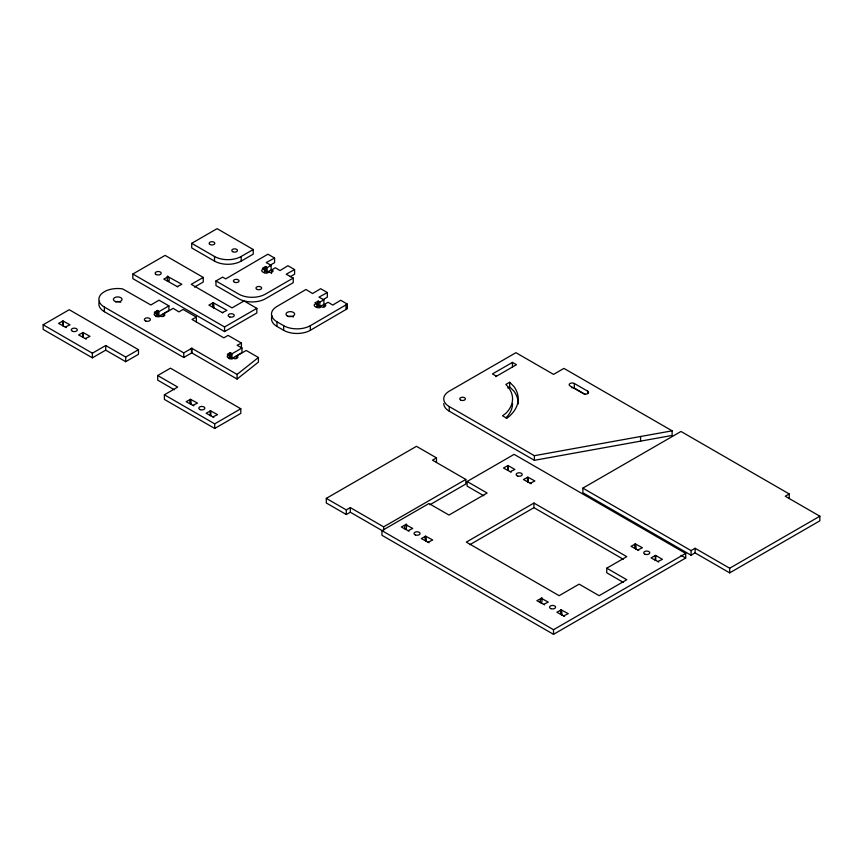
<?xml version="1.0" encoding="UTF-8"?>
<svg xmlns="http://www.w3.org/2000/svg" width="863" height="863" viewBox="0 0 863 863"><rect width="100%" height="100%" fill="white"/><g stroke="black" fill="none" stroke-linecap="round" stroke-linejoin="round"><path stroke-width="1.29" d="M236.235 358.566L236.235 356.257L246.225 350.475L258.415 357.509L258.415 362.126L237.077 379.04L192.028 353.032L191.953 348.069L191.381 348.264L191.489 353.032L183.765 357.498L104.38 311.705L104.38 307.077A18.857 10.874 0 0 1 101.392 293.949A18.857 10.874 0 0 1 122.6 288.889L150.863 304.984L159.051 300.184L168.921 305.88L168.921 310.497L158.921 316.268L157.573 315.47C159.375 304.078 154.304 315.178 157.67 315.373M156.257 316.656L156.257 313.193L154.261 312.233L157.044 310.842M158.921 316.268L158.921 311.651L157.638 310.799M163.193 316.419L163.193 314.11L173.183 308.328L178.954 311.921L183.042 309.407L196.376 317.099L196.376 321.716M183.765 357.498L183.765 352.881L191.489 348.415M229.299 358.803L229.299 355.34L227.325 354.315L230.087 352.687L230.734 352.838L230.626 357.616L231.974 358.415L241.964 352.622L241.964 347.994L237.098 345.276L241.424 343.075L241.424 347.692M230.087 352.989L229.99 357.519L230.626 357.616M231.974 358.415L231.974 353.798L230.626 352.989M237.077 379.04L237.077 374.423L258.415 357.509M436.462 462.482L436.462 457.865L416.473 446.322L326.311 498.372L326.311 502.989L346.311 514.531L350.313 512.223L350.313 507.606L346.311 509.914L346.311 514.531M383.647 530.324L383.647 526.861L465.804 479.418L432.471 460.173L436.462 457.865M449.256 411.187L449.256 406.57A18.857 10.885 0 0 1 449.256 391.176L515.923 352.687L553.528 374.391L563.938 368.393L672.115 430.831L672.115 435.448L534.38 460.313L449.256 411.187A18.857 10.885 0 0 1 443.733 403.496M465.804 479.418L465.804 484.046L429.925 504.747M518.21 403.949A55.631 32.104 0 0 0 513.863 391.068L509.645 386.904L509.645 382.277L505.858 384.466A49.968 28.835 0 0 1 505.869 413.301L502.557 415.793L506.894 418.296A55.631 32.104 0 0 0 513.863 386.451L509.645 382.277M512.46 367.012L512.46 362.395L516.452 364.704L495.794 376.624M534.38 460.313L534.38 455.696L449.256 406.57M585.448 394.52L574.337 388.102L574.337 383.485A3.021 1.737 0 0 0 570.065 383.485A3.021 1.737 0 0 0 570.065 385.944L583.41 393.636A3.01 1.737 0 0 0 587.671 393.636A3.01 1.737 0 0 0 587.671 391.176L574.337 383.485M789.224 493.949L681.004 431.468L582.859 488.124L582.859 492.741L691.069 555.222L695.103 552.903L729.688 572.87L819.85 520.831L819.85 516.203L785.254 496.236L789.224 493.949L789.224 498.566M587.671 393.485L587.671 391.176M640.583 441.112L640.583 436.495L672.115 430.831M691.069 555.222L691.069 550.605L582.859 488.124M695.103 552.903L695.103 548.275L691.069 550.605M729.688 572.87L729.688 568.242L819.85 516.203M167.8 281.327C165.178 269.18 172.061 282.093 167.843 281.219M541.597 602.881C544.089 591.015 537.541 603.388 541.5 602.784M63.279 321.133L62.578 321.025L62.686 325.815L63.333 325.653L63.279 321.133L69.989 324.822L65.351 327.034M85.351 338.576L89.989 336.365L82.859 332.363L83.053 336.991M210.82 410.982L210.13 410.81L210.227 415.642L210.874 415.481L210.82 410.982L217.53 414.661L212.902 416.872M406.074 529.235C408.728 517.498 401.867 529.612 406.041 529.192M510.26 471.662L514.887 469.45L507.854 465.448L507.595 470.443L508.231 470.292L508.124 465.815M528.188 477.315L527.498 477.153L527.595 481.996L528.232 481.834L528.188 477.315L534.887 481.004L530.26 483.215M541.565 598.437L548.264 602.115L543.636 604.327M657.8 561.511L662.45 559.353L655.405 555.287L655.136 560.27L655.783 560.119L655.664 555.653M177.239 286.57L181.834 284.305L168.436 276.872M213.506 302.891C210.55 300.734 215.2 315.189 213.506 302.891L226.937 310.378L222.309 312.589M265.793 271.424C267.109 260.248 262.374 271.521 267.142 272.233L271.111 269.892L271.111 265.275L266.214 262.6L274.596 258.037L274.596 262.654L270.162 265.211M192.028 353.032L191.489 353.032M322.913 299.731L327.336 297.174L327.336 292.557L318.965 297.12L323.862 299.795L323.862 304.412L319.839 306.732L318.49 305.923L318.123 300.939L317.951 305.923L316.376 306.84M190.766 399.472C187.8 397.368 192.373 411.662 190.766 399.472L197.53 403.118L192.902 405.33M318.49 305.923L317.951 305.923M405.977 524.801L412.741 528.447L408.113 530.659M425.977 536.355C423.183 534.24 427.519 548.62 425.977 536.355L432.741 539.99L428.113 542.201M635.664 544.111C632.633 541.975 637.401 556.462 635.664 544.111L642.428 547.746L637.8 549.958M561.5 610.022C558.49 607.984 563.269 622.201 561.5 610.022L568.264 613.669L563.636 615.88M267.142 272.233L267.142 267.616L271.111 265.275M271.413 273.539L271.413 270.076L275.373 267.746L280.011 270.572L287.929 265.728L294.596 269.58L294.596 274.197L290.162 276.753M327.336 292.557L320.658 288.706L312.557 293.539L305.987 289.483L276.991 306.441A18.857 10.885 0 0 0 277.001 321.834L283.668 325.685A18.857 10.841 0 0 0 310.335 325.685L347.336 304.1L340.669 300.259L332.762 305.092L328.123 302.266L324.1 304.585L324.1 306.894M272.115 315.934A18.857 10.885 0 0 0 277.001 326.451L283.668 330.302A18.857 10.841 0 0 0 310.335 330.302L347.336 308.717L347.336 304.1M231.974 353.798L241.964 347.994M157.713 375.534L170.464 368.167L240.799 408.771L240.799 413.388L214.714 428.469L164.402 399.418L164.402 394.79L177.713 387.077L157.713 375.534L157.713 380.162L174.38 389.785M105.718 350.141L92.384 357.832L43.15 329.429L43.15 324.779L69.223 309.72L138.468 349.698L138.468 354.315L125.718 361.683L105.718 350.141L105.718 345.513L125.718 357.055L138.468 349.698M203.237 277.411L191.241 284.337L232.039 307.886L244.035 300.96L256.84 308.35L256.84 312.967L224.574 331.597L132.837 278.641L132.837 274.024L165.103 255.394L203.237 277.411L203.237 282.028L194.509 287.066M191.715 243.323L217.098 228.663L253.237 249.526L253.237 254.143L241.187 261.101A18.857 10.874 0 0 1 214.52 261.111L191.715 247.94L191.715 243.323L214.52 256.494A18.857 10.874 0 0 0 241.187 256.484L253.237 249.526M62.686 321.176L58.587 323.388L66.289 327.584M167.907 276.872L163.808 279.083L177.746 286.861M82.686 332.73L78.587 334.941L86.289 339.127M158.921 311.651L168.921 305.88M294.596 269.58L286.203 274.207L293.237 278.059L293.247 282.676L265.426 298.749A18.857 10.885 0 0 1 238.76 298.749L215.966 285.588L215.955 280.971L222.622 277.12L225.696 278.889L267.929 254.186L274.596 258.037M92.384 357.832L92.384 353.215L105.718 345.513M265.265 266.807L262.481 268.188L264.477 269.148L264.477 272.611M212.978 302.891L208.878 305.103L222.816 312.881M196.376 317.099L192.007 319.461L223.83 337.843L228.102 335.383L241.424 343.075M293.237 278.059L265.426 294.121A18.857 10.885 0 0 1 238.76 294.121L215.955 280.971M132.837 274.024L224.574 326.98L256.84 308.35M317.951 301.306L314.941 302.827L316.926 303.787L316.926 307.26M190.227 399.472L186.138 401.683L193.83 405.858M210.227 411.025L206.128 413.237L213.83 417.412M214.714 428.469L214.714 423.852L240.799 408.771M512.46 362.395L492.46 373.927L496.462 376.236M507.746 387.994L509.645 386.904M467.11 481.5L514.132 454.359L685.697 553.41L685.697 558.027L553.517 634.337L381.964 535.297L381.964 530.659L428.976 503.517L448.976 515.06L487.11 493.043L467.11 481.5L467.11 486.128L483.776 495.75M405.448 524.801L401.349 527.013L409.051 531.22M507.53 465.772L503.496 468.026L511.187 472.212M425.448 536.355L421.349 538.566L429.04 542.762M527.595 477.358L523.496 479.569L531.187 483.765M606.765 568.188L626.765 556.646L533.949 503.053L466.311 542.104L559.127 595.686L579.127 584.143L599.127 595.686L626.765 579.731L606.765 568.188L606.765 572.805L623.431 582.428M469.806 544.704L533.949 507.671L533.949 503.053M540.972 598.48L536.872 600.691L544.564 604.866M635.136 544.111L631.036 546.322L638.739 550.497M560.972 610.022L556.872 612.234L564.564 616.409M655.136 555.653L651.036 557.876L658.739 562.04M553.517 634.337L553.517 629.72L685.697 553.41M319.839 306.732L319.839 302.115L323.862 299.795M264.477 269.148C256.732 269.903 267.379 275.966 268.749 271.618C269.644 274.38 276.279 270.389 271.413 270.076M316.926 303.787C309.202 304.542 319.828 310.604 321.198 306.257C322.179 309.073 328.976 304.887 324.1 304.585M156.257 313.193C150.054 313.744 159.18 319.159 160.518 315.653C161.532 318.371 167.843 314.531 163.193 314.11M229.299 355.34C223.118 355.836 232.179 361.327 233.571 357.8C234.412 360.561 241.068 356.613 236.235 356.257M534.38 455.696L640.583 436.495M695.103 548.275L729.688 568.242M681.036 555.33L685.697 558.027M533.949 507.671L623.291 559.246M192.028 348.415L237.077 374.423M104.38 307.077L183.765 352.881M43.15 324.779L92.384 353.215M164.402 394.79L214.714 423.852M350.313 507.606L383.647 526.861M326.311 498.372L346.311 509.914M350.313 512.223L382.492 530.81M381.964 530.659L553.517 629.72M265.793 266.807L267.142 267.616M318.49 301.306L319.839 302.115M83.323 337.153L83.226 332.73M345.998 304.876L345.998 309.493M310.335 325.685L310.335 330.302M283.668 325.685L283.668 330.302M277.001 321.834L277.001 326.451M241.187 256.484L241.187 261.101M224.574 326.98L224.574 331.597M214.52 256.494L214.52 261.111M125.718 357.055L125.718 361.683M288.166 316.592A4.337 2.503 0 0 1 293.398 316.991M512.557 403.506A49.968 28.835 0 0 1 505.869 417.919M571.425 387.649A3.021 1.737 0 0 1 574.337 388.102M104.38 311.705A18.857 10.874 0 0 1 99.504 301.198M115.545 301.856A4.337 2.503 0 0 1 120.777 302.255M287.271 315.901A4.337 2.503 0 0 0 294.52 314.779A4.337 2.503 0 0 0 289.213 311.716A4.337 2.503 0 0 0 287.271 315.901M551.015 608.674A3.021 1.737 0 0 0 555.599 607.218A3.021 1.737 0 0 0 551.123 605.653A3.021 1.737 0 0 0 551.015 608.674M415.502 534.995A3.021 1.737 0 0 0 420.076 533.55A3.021 1.737 0 0 0 415.599 531.986A3.021 1.737 0 0 0 415.502 534.995M517.638 476.009A3.021 1.737 0 0 0 522.223 474.553A3.021 1.737 0 0 0 517.746 472.989A3.021 1.737 0 0 0 517.638 476.009M645.19 554.305A3.021 1.737 0 0 0 649.763 552.849A3.021 1.737 0 0 0 645.297 551.284A3.021 1.737 0 0 0 645.19 554.305M460.594 400.033A2.826 1.629 0 0 0 465.319 399.299A2.826 1.629 0 0 0 461.856 397.304A2.826 1.629 0 0 0 460.594 400.033M234.812 282.374A2.826 1.629 0 0 0 239.051 280.96A2.826 1.629 0 0 0 234.812 279.547A2.826 1.629 0 0 0 234.812 282.374M257.401 289.504A2.826 1.629 0 0 0 261.64 288.08A2.826 1.629 0 0 0 257.401 286.667A2.826 1.629 0 0 0 257.401 289.504M229.731 316.948A3.021 1.737 0 0 0 234.251 315.437A3.021 1.737 0 0 0 229.731 313.927A3.021 1.737 0 0 0 229.731 316.948M156.041 274.477A3.021 1.737 0 0 0 161.09 273.7A3.021 1.737 0 0 0 157.39 271.565A3.021 1.737 0 0 0 156.041 274.477M115.545 301.565A4.337 2.503 0 0 0 122.05 299.407A4.337 2.503 0 0 0 115.545 297.239A4.337 2.503 0 0 0 115.545 301.565M145.879 321.09A3.021 1.737 0 0 0 150.399 319.59A3.021 1.737 0 0 0 145.879 318.08A3.021 1.737 0 0 0 145.879 321.09M232.632 251.64A2.826 1.629 0 0 0 237.357 250.906A2.826 1.629 0 0 0 233.895 248.911A2.826 1.629 0 0 0 232.632 251.64M209.979 244.477A2.826 1.629 0 0 0 214.714 243.744A2.826 1.629 0 0 0 211.252 241.748A2.826 1.629 0 0 0 209.979 244.477M72.74 331.37A3.021 1.737 0 0 0 77.314 329.925A3.021 1.737 0 0 0 72.848 328.361A3.021 1.737 0 0 0 72.74 331.37M200.281 409.666A3.021 1.737 0 0 0 204.855 408.221A3.021 1.737 0 0 0 200.389 406.656A3.021 1.737 0 0 0 200.281 409.666"/></g></svg>
